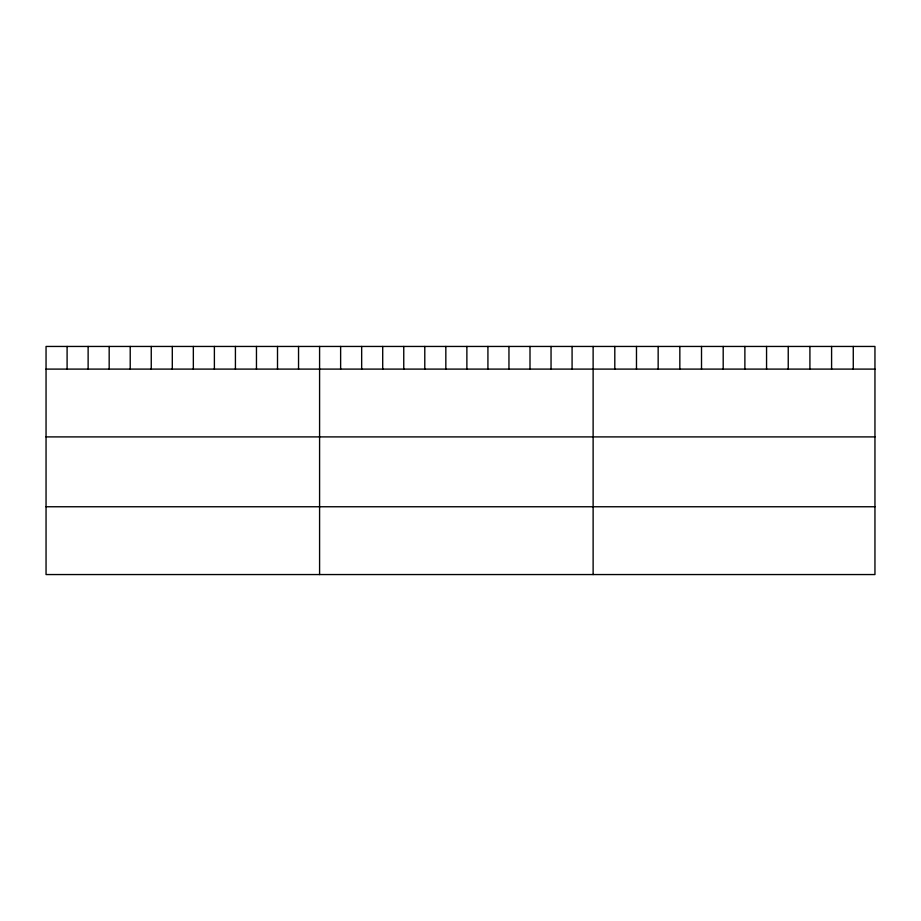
<?xml version="1.0" encoding="UTF-8"?>
<svg xmlns="http://www.w3.org/2000/svg" width="921" height="921" viewBox="0 0 921 921"><rect width="100%" height="100%" fill="white"/><g stroke="black" fill="none" stroke-linecap="round" stroke-linejoin="round"><path stroke-width="1.38" d="M874.95 369.102L874.95 574.554L46.05 574.554L46.05 346.446L874.95 346.446L874.95 369.102L46.05 369.102M46.05 436.899L874.95 436.899M46.05 506.757L874.95 506.757M853.272 346.446L853.272 369.102M831.594 346.446L831.594 369.102M809.916 346.446L809.916 369.102M788.238 346.446L788.238 369.102M766.56 346.446L766.56 369.102M744.882 346.446L744.882 369.102M723.192 346.446L723.192 369.102M701.514 346.446L701.514 369.102M679.836 346.446L679.836 369.102M658.158 346.446L658.158 369.102M636.48 346.446L636.48 369.102M614.802 346.446L614.802 369.102M593.124 346.446L593.124 574.554M572.079 346.446L572.079 369.102M551.046 346.446L551.046 369.102M530.001 346.446L530.001 369.102M508.956 346.446L508.956 369.102M487.923 346.446L487.923 369.102M466.878 346.446L466.878 369.102M445.833 346.446L445.833 369.102M424.788 346.446L424.788 369.102M403.755 346.446L403.755 369.102M382.71 346.446L382.71 369.102M361.665 346.446L361.665 369.102M340.632 346.446L340.632 369.102M319.587 346.446L319.587 574.554M298.542 346.446L298.542 369.102M277.509 346.446L277.509 369.102M256.464 346.446L256.464 369.102M235.419 346.446L235.419 369.102M214.386 346.446L214.386 369.102M193.341 346.446L193.341 369.102M172.296 346.446L172.296 369.102M151.251 346.446L151.251 369.102M130.218 346.446L130.218 369.102M109.173 346.446L109.173 369.102M88.128 346.446L88.128 369.102M67.095 346.446L67.095 369.102"/></g></svg>
